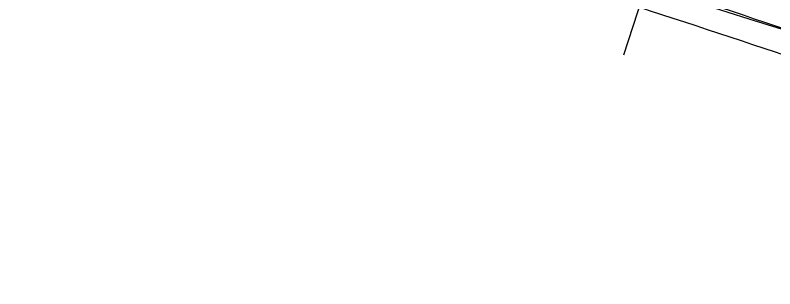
# Model space of a CAD drawing. Extents: x 23618587 to 48466785, y 42305484 to 86624613.
# Drawn here: x 24296984 to 24321319, y 43194816 to 43203578 of the extents above; entities that cross this region are included whole.
import ezdxf

# ---------------------------------------------------------------- set-up
doc = ezdxf.new("R2010")
doc.units = 0
doc.header["$MEASUREMENT"] = 0
doc.layers.add('AC-W', color=7, linetype='CONTINUOUS')

msp = doc.modelspace()

# ---------------------------------------------------------------- linework, layer by layer
at = {"layer": 'AC-W', "color": 7, "ltscale": 300}
msp.add_line((24316480.3566, 43202308.90837), (24334047.36545, 43256271.97107), dxfattribs=at)
at = {"layer": 'AC-W', "color": 7}
for centre, radius, start, end in [((24148759.7883, 42835660.74182), 530172.67138, 79.4743453433, 79.4743453433), ((24148766.30591, 42835659.45113), 530172.67138, 78.1227654299, 78.1227654299), ((24148779.34207, 42835656.52904), 530172.67138, 76.2090487924, 76.2090487924), ((24148883.81275, 42687478.92908), 543822.67138, 70.6743156882, 71.9416782308), ((24148883.81275, 42687478.92908), 543022.67138, 70.674328355, 71.9679804358)]:
    msp.add_arc(centre, radius, start, end, dxfattribs=at)
at = {"layer": 'AC-W', "color": 7, "ltscale": 300}
for centre, radius, start, end in [((24200085.69196, 42822314.57016), 421812.04579, 62.5579175751, 76.2830629249), ((24203368.7725, 42828700.35855), 392631.86365, 62.5441212663, 75.7362059944)]:
    msp.add_arc(centre, radius, start, end, dxfattribs=at)

doc.saveas('drawing.dxf')
